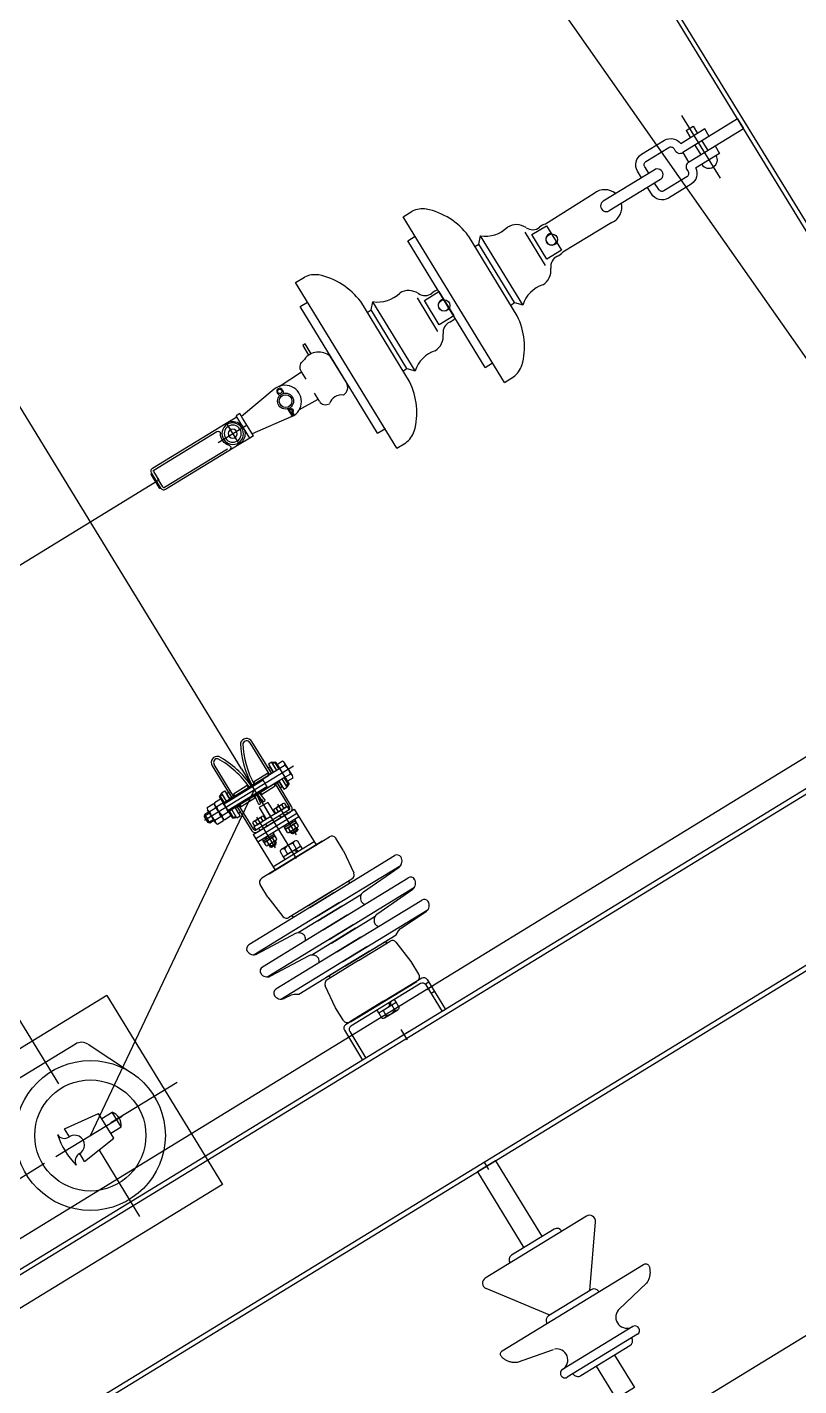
# Model space of a CAD drawing. Header units: millimetres. Extents: x 308437 to 311888, y 6841816 to 6843567.
# Drawn here: x 311664.613 to 311665.606, y 6842030.888 to 6842032.637 of the extents above; entities that cross this region are included whole.
import ezdxf

# ---------------------------------------------------------------- set-up
doc = ezdxf.new("R2010")
doc.units = ezdxf.units.MM
doc.linetypes.add('CENTER', pattern=[2, 1.25, -0.25, 0.25, -0.25])
doc.linetypes.add('DASHED', pattern=[19.05, 12.7, -6.35])
for name, color, linetype in [('C-ESTRUCTURA', 94, 'Continuous'), ('E-CIERROS', 40, 'Continuous'), ('E-CONDUCTOR', 40, 'Continuous'), ('E-EQUIPOS', 54, 'Continuous'), ('E-MALLA-TIERRA', 7, 'DASHED'), ('POI', 1, 'Continuous')]:
    doc.layers.add(name, color=color, linetype=linetype)
doc.linetypes.add('CERCO', pattern='A,5,["X",Standard,S=1.8,R=0,X=-1.8,Y=-0.9],5', length=10)

# ---------------------------------------------------------------- blocks, each defined once
blk = doc.blocks.new('A$C343F4AB5')
at = {"layer": 'C-ESTRUCTURA'}
for p, q in [((-3850, -350), (100, -350)), ((-3850, -356), (100, -356)), ((-3850, -544), (100, -544)), ((-3850, -550), (100, -550)), ((-3656, -550), (-3656, -4098)), ((-3650, -550), (-3650, -4395))]:
    blk.add_line(p, q, dxfattribs=at)
blk = doc.blocks.new('A$C7EE857D7')
at = {"layer": 'E-EQUIPOS', "color": 1}
for p, q in [((608.9, 189.5), (622.6, 189.5)), ((608.9, -60.5), (608.9, 189.5)), ((771.4, -60.5), (771.4, 189.5)), ((771.4, 189.5), (785.1, 189.5)), ((597.9, 160), (608.9, 160)), ((597.9, -31.1), (597.9, 160)), ((760.3, -31.1), (760.3, 160)), ((760.3, 160), (771.4, 160)), ((667.8, 4.1), (667.8, 124.8)), ((830.2, 4.1), (830.2, 124.8)), ((574.7, 115.7), (574.7, 101)), ((578.5, 115.7), (574.7, 115.7)), ((578.5, 100.9), (578.5, 115.7)), ((667.8, 108.6), (673.7, 108.6)), ((673.7, 20.3), (673.7, 108.6)), ((681, 12.3), (681, 116.6)), ((830.2, 108.6), (836.1, 108.6)), ((836.1, 20.3), (836.1, 108.6)), ((843.4, 12.3), (843.4, 116.6)), ((1145.1, 113.7), (1145.1, 18.9)), ((521.3, 86.6), (555.6, 87.5)), ((555.6, 76.2), (555.6, 87.5)), ((567.3, 99.2), (561.8, 97.8)), ((732.5, 40.3), (732.5, 90.7)), ((894.9, 40.3), (894.9, 90.7)), ((321.4, 75.4), (321.4, 56.2)), ((323.2, 54.2), (323.2, 77.5)), ((326.1, 77.4), (326.1, 64.4)), ((327.5, 81.7), (438.6, 81.7)), ((327.5, 78.8), (422.8, 78.8)), ((438.6, 81.7), (454.5, 81.7)), ((438.6, 81.7), (438.6, 49.9)), ((454.5, 49.4), (454.5, 83.2)), ((459.8, 83.2), (454.5, 83.2)), ((513.9, 86.7), (459.8, 78.8)), ((459.8, 76.3), (459.8, 83.2)), ((459.8, 76.3), (459.8, 78)), ((459.8, 56.2), (459.8, 76.3)), ((514.8, 79.7), (515.7, 75.9)), ((522.4, 79.5), (521.3, 75.9)), ((597.7, 45.5), (597.7, 85.2)), ((1078.2, 72.2), (1001.7, 72.3)), ((326.1, 54.2), (326.1, 67.3)), ((327.5, 52.8), (422.8, 52.8)), ((416.5, 65.8), (460.5, 65.8)), ((459.8, 49.4), (459.8, 56.2)), ((459.8, 54.5), (459.8, 56.2)), ((515, 44.8), (459.8, 52.8)), ((515.4, 56.2), (515.4, 45.1)), ((516.5, 45.1), (516.5, 55.9)), ((517, 53.3), (517, 55.9)), ((518.3, 52.9), (517, 53.3)), ((519.5, 52), (518.3, 52.9)), ((518.4, 55.8), (518.4, 54.5)), ((518.4, 54.5), (520.2, 53.9)), ((520.2, 53.9), (521.1, 52.1)), ((555.6, 43.1), (555.6, 55.5)), ((1078.8, 57.6), (1001.7, 57.6)), ((327.5, 49.9), (438.6, 49.9)), ((436.9, 49.9), (438.6, 49.9)), ((438.6, 49.9), (454.5, 49.9)), ((459.8, 49.4), (454.5, 49.4)), ((515.4, 45.1), (516.5, 45.1)), ((517.5, 49.2), (519.1, 50.8)), ((517.5, 45.1), (517.5, 49.2)), ((518.7, 45.1), (517.5, 45.1)), ((520.4, 50.3), (518.7, 48.8)), ((518.7, 48.8), (518.7, 45.1)), ((519.1, 50.8), (519.5, 52)), ((521.1, 52.1), (520.4, 50.3)), ((528, 47.4), (555.6, 46.5)), ((667.8, 20.3), (673.7, 20.3)), ((830.2, 20.3), (836.1, 20.3)), ((597.9, -31.1), (608.9, -31.1)), ((760.3, -31.1), (771.4, -31.1)), ((608.9, -60.5), (622.6, -60.5)), ((771.4, -60.5), (785.1, -60.5))]:
    blk.add_line(p, q, dxfattribs=at)
at = {"layer": 'E-EQUIPOS', "color": 1, "linetype": 'Continuous'}
for p, q in [((1139.9, 94.1), (1150.4, 94.1)), ((1139.9, 94.1), (1139.9, 83.3)), ((1150.4, 94.1), (1150.4, 83.3)), ((1161.4, 83.3), (1125.2, 83.3)), ((1139.9, 72.2), (1139.9, 57.7)), ((1150.4, 72.2), (1150.4, 57.7)), ((1161.4, 72.2), (1161.4, 83.3)), ((1161.4, 57.7), (1161.4, 46.5)), ((1161.4, 46.5), (1125.2, 46.5))]:
    blk.add_line(p, q, dxfattribs=at)
at = {"layer": 'E-EQUIPOS', "color": 1}
for points in [[(673.7, 108.6), (681.1, 116.6)], [(836.1, 108.6), (843.5, 116.6)], [(555.6, 87.5), (556, 90.3), (556.4, 91.7), (557, 93), (558, 94.4), (559.1, 95.7), (560.4, 96.9), (561.8, 97.8)], [(996.6, 86.8), (922.8, 85.7)], [(1204.2, 72.2), (1121.4, 72.2), (1121.4, 57.7), (1204.2, 57.7)], [(1204.2, 72.2), (1204.2, 57.7)], [(996.6, 43), (922.8, 43.2)], [(673.7, 20.3), (681.1, 12.3)], [(836.1, 20.3), (843.5, 12.3)]]:
    blk.add_lwpolyline(points, dxfattribs=at)
at = {"layer": 'E-EQUIPOS', "color": 1, "linetype": 'Continuous'}
for points in [[(1059.4, 72.2), (1059.4, 82.1, -0.414214), (1075.1, 97.9), (1109.6, 97.9, -0.39291), (1125.3, 83.3)], [(1070.2, 72.2), (1070.2, 82.1, -0.414214), (1075.1, 87.1), (1109.6, 87.1, -0.414214), (1114.5, 82.1), (1114.5, 79.1, 0.414214), (1121.4, 72.2), (1121.4, 72.2)], [(1125.3, 46.5, -0.39291), (1109.6, 31.9), (1075.1, 31.9, -0.414214), (1059.4, 47.7), (1059.4, 57.6)], [(1121.4, 57.7), (1121.4, 57.7, 0.414214), (1114.5, 50.8), (1114.5, 47.7, -0.414214), (1109.6, 42.8), (1075.1, 42.8, -0.414214), (1070.2, 47.7), (1070.2, 57.6)]]:
    blk.add_lwpolyline(points, format="xyb", dxfattribs=at)
at = {"layer": 'E-EQUIPOS', "color": 1}
for points in [[(738.4, 83.3), (760.5, 83.3), (760.5, 46.5), (738.4, 46.5)], [(900.8, 83.3), (922.9, 83.3), (922.9, 46.5), (900.8, 46.5)]]:
    blk.add_lwpolyline(points, close=True, dxfattribs=at)
for centre, radius in [((518.5, 66), 10.3), ((518.5, 66), 8.22), ((518.6, 80.7), 2.79), ((756.8, 64.5), 7.35), ((919.2, 64.5), 7.35)]:
    blk.add_circle(centre, radius, dxfattribs=at)
for centre, radius, start, end in [((619.4, 158), 31.6, 50.3221, 84.298), ((578.2, 116.7), 89.9, 5.1666, 46.9138), ((781.9, 158), 31.6, 50.3221, 84.298), ((740.6, 116.7), 89.9, 5.1666, 46.9138), ((707.3, 147.1), 40.2, 229.2274, 283.2067), ((716.4, 85.9), 22.1, 24.1569, 90), ((869.7, 147.1), 40.2, 229.2274, 283.2067), ((878.9, 85.9), 22.1, 24.1569, 90), ((576.1, 78.5), 22.5, 17.2864, 113.1388), ((750, 100.9), 14.7, 204.1569, 277.1081), ((912.4, 100.9), 14.7, 204.1569, 277.1081), ((323.5, 75.4), 2.08, 97.7652, 180.0004), ((517.4, 65.8), 21.2, 263.3996, 99.6126), ((518.6, 80.7), 3.94, 343.5504, 194.4979), ((756.8, 65.1), 7.35, 60.0199, 299.9801), ((754.5, 64.5), 22.1, 74.7568, 97.1081), ((919.2, 65.1), 7.35, 60.0199, 299.9801), ((917, 64.5), 22.1, 74.7568, 97.1081), ((1001.7, 64.9), 7.35, 89.9939, 270), ((999.4, 64.9), 22.1, 19.4574, 97.1081), ((1078.8, 64.9), 7.35, 270, 94.3071), ((323.5, 56.2), 2.08, 179.9996, 262.2348), ((323.5, 56.2), 2.08, 179.9996, 262.2348), ((999.4, 64.9), 22.1, 262.8919, 340.5288), ((564.9, 43.1), 9.34, 180, 270), ((575.5, 21.3), 16.3, 90, 130.0735), ((575.5, 21.3), 16.3, 49.9265, 90), ((586, 45.5), 11.7, 270, 0), ((750, 28), 14.7, 82.8919, 155.8431), ((754.5, 64.5), 22.1, 262.8919, 285.2432), ((912.4, 28), 14.7, 82.8919, 155.8431), ((917, 64.5), 22.1, 262.8919, 285.2432), ((1145.3, 46.8), 11, 182.0441, 358.2866), ((707.3, -18.2), 40.2, 76.7933, 130.7726), ((716.4, 43), 22.1, 270, 335.8431), ((869.7, -18.2), 40.2, 76.7933, 130.7726), ((878.9, 43), 22.1, 270, 335.8431), ((578.2, 12.2), 89.9, 313.0862, 354.8334), ((740.6, 12.2), 89.9, 313.0862, 354.8334), ((619.4, -29.1), 31.6, 275.702, 309.6779), ((781.9, -29.1), 31.6, 275.702, 309.6779)]:
    blk.add_arc(centre, radius, start, end, dxfattribs=at)
at = {"layer": 'E-EQUIPOS', "color": 1, "extrusion": (0, 0, -1)}
for centre, major_axis, start_param, end_param in [((327.5, 77.4), (-3.07, 3.07), 5.497787, 7.068583), ((327.5, 77.4), (-1.02, 1.02), 5.497787, 7.068583), ((438.6, 65.8), (-11.2, 11.2), 4.75168, 6.066397), ((422.8, 75.9), (-2.04, 2.04), 0.785398, 2.924805), ((438.6, 65.8), (-9.81, 9.81), 0.556902, 6.840087), ((438.6, 65.8), (-7.77, 7.77), 0.556902, 6.840087), ((438.6, 65.8), (-4.09, 4.09), 0.556902, 6.840087), ((438.6, 65.8), (-11.2, 11.2), 0.785398, 3.926991), ((424.8, 53.1), (-2.04, 2.04), 1.610087, 3.496568), ((436.9, 26.8), (-18.4, 18.4), 6.592701, 6.638161), ((436.9, 26.8), (-16.4, 16.4), 7.068576, 7.068583)]:
    blk.add_ellipse(centre, major_axis=major_axis, ratio=1, start_param=start_param, end_param=end_param, dxfattribs=at)
at = {"layer": 'E-EQUIPOS', "color": 1}
for major_axis in [(-3.07, -3.07), (-1.02, -1.02)]:
    blk.add_ellipse((327.5, 54.2), major_axis=major_axis, ratio=1, start_param=5.497787, end_param=7.068583, dxfattribs=at)
blk = doc.blocks.new('A$C21090EED')
at = {"layer": 'E-EQUIPOS', "color": 1, "linetype": 'CENTER'}
for p, q in [((96.5, -122.1), (96.5, 414.6)), ((484.5, -122.1), (484.5, 414.6)), ((-291.5, -268.3), (-291.5, 268.3)), ((-160.6, 0), (-411.2, 0)), ((-343.5, 0), (-228.3, 0)), ((44.5, 0), (159.7, 0)), ((615.4, 0), (364.8, 0)), ((432.5, 0), (547.7, 0))]:
    blk.add_line(p, q, dxfattribs=at)
at = {"layer": 'E-EQUIPOS', "color": 1}
for p, q in [((-403.5, 142.5), (-403.5, -142.5)), ((596.5, 142.5), (-403.5, 142.5)), ((596.5, 142.5), (596.5, -142.5)), ((-246.4, 110.4), (-336.6, 110.4)), ((141.6, 110.4), (51.4, 110.4)), ((529.6, 110.4), (439.4, 110.4)), ((-350.1, 101.8), (-378.8, 41.2)), ((-232.8, 101.8), (-204.2, 41.2)), ((37.9, 101.8), (9.2, 41.2)), ((155.2, 101.8), (183.8, 41.2)), ((425.9, 101.8), (397.2, 41.2)), ((543.2, 101.8), (571.8, 41.2)), ((-315.4, 24.5), (-267.6, 18.7)), ((-315.4, 12.8), (-315.4, 24.5)), ((-267.6, -18.7), (-267.6, 18.7)), ((72.6, 24.5), (120.4, 18.7)), ((72.6, 12.8), (72.6, 24.5)), ((120.4, -18.7), (120.4, 18.7)), ((460.6, 24.5), (508.4, 18.7)), ((460.6, 12.8), (460.6, 24.5)), ((508.4, -18.7), (508.4, 18.7)), ((-267.6, 11), (-252, 11)), ((-252, -11), (-252, 11)), ((120.4, 11), (136, 11)), ((136, -11), (136, 11)), ((508.4, 11), (524, 11)), ((524, -11), (524, 11)), ((-315.4, -24.5), (-315.4, -12.8)), ((-267.6, -11), (-252, -11)), ((72.6, -24.5), (72.6, -12.8)), ((120.4, -11), (136, -11)), ((460.6, -24.5), (460.6, -12.8)), ((508.4, -11), (524, -11)), ((-315.4, -24.5), (-267.6, -18.7)), ((72.6, -24.5), (120.4, -18.7)), ((460.6, -24.5), (508.4, -18.7)), ((596.5, -142.5), (-403.5, -142.5))]:
    blk.add_line(p, q, dxfattribs=at)
for centre, radius in [((-291.5, 0), 96.5), ((96.5, 0), 96.5), ((484.5, 0), 96.5), ((-291.5, 0), 71.5), ((96.5, 0), 71.5), ((484.5, 0), 71.5)]:
    blk.add_circle(centre, radius, dxfattribs=at)
for centre, radius, start, end in [((-336.6, 95.4), 15, 90, 154.7119), ((-246.4, 95.4), 15, 25.2881, 90), ((51.4, 95.4), 15, 90, 154.7119), ((141.6, 95.4), 15, 25.2881, 90), ((439.4, 95.4), 15, 90, 154.7119), ((529.6, 95.4), 15, 25.2881, 90), ((-221.6, 0), 108, 167.7034, 192.2966), ((-316.4, 23.4), 10.7, 182.1844, 275.3668), ((166.4, 0), 108, 167.7034, 192.2966), ((71.6, 23.4), 10.7, 182.1844, 275.3668), ((554.4, 0), 108, 167.7034, 192.2966), ((459.6, 23.4), 10.7, 182.1844, 275.3668), ((-315.4, 0), 12.8, 265.1037, 94.8963), ((-265.5, 0), 17.4, 320.8875, 39.1125), ((72.6, 0), 12.8, 265.1037, 94.8963), ((122.5, 0), 17.4, 320.8875, 39.1125), ((460.6, 0), 12.8, 265.1037, 94.8963), ((510.5, 0), 17.4, 320.8875, 39.1125), ((-316.4, -23.4), 10.7, 84.6332, 177.8156), ((71.6, -23.4), 10.7, 84.6332, 177.8156), ((459.6, -23.4), 10.7, 84.6332, 177.8156)]:
    blk.add_arc(centre, radius, start, end, dxfattribs=at)
blk = doc.blocks.new('A$C220F27D2')
at = {"layer": 'E-EQUIPOS'}
for p, q in [((-13.8, 293.2), (-13.8, 342.1)), ((-13.8, 342.1), (13.8, 342.1)), ((13.8, 293.2), (13.8, 342.1)), ((-52.9, 285.7), (52.9, 285.7)), ((-37, 293.2), (37, 293.2)), ((-52.9, 274.1), (52.9, 274.1)), ((-39.2, 213.1), (-39.2, 212.8)), ((39.2, 213.1), (39.2, 212.8)), ((-30.2, 205.8), (-82.4, 133.9)), ((-32.2, 205.8), (32.2, 205.8)), ((30.2, 205.8), (82.4, 133.9)), ((-76.3, 121.8), (76.3, 121.8)), ((-39.2, 121.8), (-39.2, 121.5)), ((-32.2, 114.5), (32.2, 114.5)), ((-13.8, 0), (-13.8, 114.5)), ((13.8, 0), (13.8, 114.5)), ((39.2, 121.8), (39.2, 121.5)), ((-13.8, 0), (13.8, 0)), ((0, -5.1), (0, 4.9))]:
    blk.add_line(p, q, dxfattribs=at)
blk.add_lwpolyline([(111.5, 218.1, -0.414214), (106.5, 213.1), (-106.5, 213.1, -0.414214), (-111.5, 218.1), (-111.4, 218.9), (-111.3, 219.7), (-111.1, 220.4), (-110.9, 221.1), (-110.6, 221.8), (-110.3, 222.6), (-110, 223.3), (-109.6, 224.1), (-109.1, 224.9), (-108.6, 225.8), (-108.1, 226.7), (-107.4, 227.6), (-106.8, 228.5), (-106.1, 229.3), (-105.3, 230.2), (-104.5, 231), (-103.7, 231.8), (-102.8, 232.5), (-101.8, 233.3), (-100.8, 233.9), (-99.7, 234.6), (-98.6, 235.2), (-97.3, 235.8), (-49.3, 245.9), (-48.3, 246.2), (-48.2, 246.3, 0.845424), (-52.9, 274.1)], format="xyb", dxfattribs=at)
blk.add_lwpolyline([(111.5, 218.1), (111.4, 218.9), (111.3, 219.7), (111.1, 220.4), (110.9, 221.1), (110.6, 221.8), (110.3, 222.6), (110, 223.3), (109.6, 224.1), (109.1, 224.9), (108.6, 225.8), (108.1, 226.7), (107.4, 227.6), (106.8, 228.5), (106.1, 229.3), (105.3, 230.2), (104.5, 231), (103.7, 231.8), (102.8, 232.5), (101.8, 233.3), (100.8, 233.9), (99.7, 234.6), (98.6, 235.2), (97.3, 235.8), (49.3, 245.9)], dxfattribs=at)
for centre, radius, start, end in [((-52.9, 279.9), 5.84, 90, 270), ((-37, 285.7), 7.42, 90, 180), ((37, 285.7), 7.42, 0, 90), ((52.9, 279.9), 5.84, 270, 90), ((52.9, 259.8), 14.3, 90, 250.848), ((-32.2, 212.8), 7, 180, 270), ((32.2, 212.8), 7, 270, 0), ((-76.3, 129.4), 7.63, 143.9921, 270), ((76.3, 129.4), 7.63, 270, 36.0079), ((-32.2, 121.5), 7, 180, 270), ((32.2, 121.5), 7, 270, 0)]:
    blk.add_arc(centre, radius, start, end, dxfattribs=at)
blk = doc.blocks.new('Parrón')
at = {"layer": 'E-CIERROS', "linetype": 'CERCO', "ltscale": 0.75}
blk.add_line((25.7524, 18.3613), (33.2524, 18.3613), dxfattribs=at)
at = {"layer": 'E-CONDUCTOR'}
blk.add_line((32.2743, 19.7347), (26.7352, 19.7353), dxfattribs=at)
for points in [[(32.1711, 19.3623), (32.1711, 21.7348)], [(31.7591, 19.0613), (32.1711, 19.3304)]]:
    blk.add_lwpolyline(points, dxfattribs=at)
at = {"layer": 'E-EQUIPOS'}
for p, q in [((32.1931, 19.3934), (32.1931, 19.3934)), ((32.1411, 19.3854), (32.1411, 19.3368)), ((32.1441, 19.3368), (32.1441, 19.3854)), ((32.1981, 19.3854), (32.1981, 19.3368)), ((32.2011, 19.3374), (32.2011, 19.3854)), ((32.1711, 19.3623), (32.1711, 19.2269)), ((32.1076, 19.3431), (32.1166, 19.3431)), ((32.1276, 19.3431), (32.1186, 19.3431)), ((32.1286, 19.3467), (32.1326, 19.3484)), ((32.1286, 19.3142), (32.1286, 19.3467)), ((32.1298, 19.3459), (32.1331, 19.3473)), ((32.1298, 19.3368), (32.1298, 19.3459)), ((32.1331, 19.3473), (32.1326, 19.3484)), ((32.1331, 19.3368), (32.1331, 19.3494)), ((32.1331, 19.3494), (32.1381, 19.3494)), ((32.1331, 19.3368), (32.1331, 19.3473)), ((32.1381, 19.3494), (32.1381, 19.3368)), ((32.1381, 19.3368), (32.1381, 19.3454)), ((32.1381, 19.3454), (32.1411, 19.3454)), ((32.1411, 19.3454), (32.1411, 19.3368)), ((32.2041, 19.3454), (32.2011, 19.3454)), ((32.2011, 19.3454), (32.2011, 19.3368)), ((32.2091, 19.3494), (32.2041, 19.3494)), ((32.2041, 19.3494), (32.2041, 19.3368)), ((32.2041, 19.3368), (32.2041, 19.3454)), ((32.2091, 19.3368), (32.2091, 19.3494)), ((32.2091, 19.3473), (32.2096, 19.3484)), ((32.2091, 19.3368), (32.2091, 19.3473)), ((32.2123, 19.3459), (32.2091, 19.3473)), ((32.2136, 19.3467), (32.2096, 19.3484)), ((32.2123, 19.3368), (32.2123, 19.3459)), ((32.2136, 19.3142), (32.2136, 19.3467)), ((32.2216, 19.3431), (32.2136, 19.3431)), ((32.2136, 19.3177), (32.2136, 19.3431)), ((32.2303, 19.3304), (32.0957, 19.3304)), ((32.1001, 19.3368), (32.0986, 19.3353)), ((32.0986, 19.3353), (32.1066, 19.3353)), ((32.0986, 19.3256), (32.0986, 19.3353)), ((32.0986, 19.3256), (32.1066, 19.3256)), ((32.1001, 19.3241), (32.0986, 19.3256)), ((32.1066, 19.3368), (32.1001, 19.3368)), ((32.1001, 19.3368), (32.1001, 19.3241)), ((32.1066, 19.3241), (32.1001, 19.3241)), ((32.1066, 19.3207), (32.1066, 19.3401)), ((32.1076, 19.3371), (32.1166, 19.3371)), ((32.1076, 19.3237), (32.1166, 19.3237)), ((32.1176, 19.3207), (32.1176, 19.3401)), ((32.1276, 19.3371), (32.1186, 19.3371)), ((32.1276, 19.3237), (32.1186, 19.3237)), ((32.1277, 19.3304), (32.1343, 19.3304)), ((32.1277, 19.3304), (32.1343, 19.3304)), ((32.1286, 19.3207), (32.1286, 19.3401)), ((32.1286, 19.3374), (32.1298, 19.3374)), ((32.2136, 19.3368), (32.1286, 19.3368)), ((32.1872, 19.3353), (32.1286, 19.3353)), ((32.1872, 19.3256), (32.1286, 19.3256)), ((32.2136, 19.3241), (32.1286, 19.3241)), ((32.1286, 19.3234), (32.1298, 19.3234)), ((32.1298, 19.315), (32.1298, 19.3241)), ((32.1331, 19.3114), (32.1331, 19.3241)), ((32.1331, 19.3136), (32.1331, 19.3241)), ((32.1411, 19.3374), (32.1381, 19.3374)), ((32.1381, 19.3241), (32.1381, 19.3114)), ((32.1381, 19.3154), (32.1381, 19.3241)), ((32.1411, 19.3234), (32.1381, 19.3234)), ((32.1411, 19.3374), (32.1441, 19.3374)), ((32.1411, 19.3241), (32.1411, 19.3154)), ((32.1411, 19.3241), (32.1411, 19.2874)), ((32.1411, 19.3234), (32.1441, 19.3234)), ((32.1441, 19.2874), (32.1441, 19.3241)), ((32.1663, 19.34), (32.1455, 19.34)), ((32.1455, 19.34), (32.1455, 19.3368)), ((32.1663, 19.3369), (32.1455, 19.3369)), ((32.1455, 19.3241), (32.1455, 19.3239)), ((32.1663, 19.3239), (32.1455, 19.3239)), ((32.1455, 19.3239), (32.1455, 19.3209)), ((32.1663, 19.34), (32.1663, 19.3368)), ((32.1663, 19.3241), (32.1663, 19.3239)), ((32.1663, 19.3239), (32.1663, 19.3209)), ((32.1675, 19.3374), (32.1705, 19.3374)), ((32.1675, 19.3234), (32.1705, 19.3234)), ((32.1717, 19.3374), (32.1747, 19.3374)), ((32.1717, 19.3234), (32.1747, 19.3234)), ((32.1759, 19.34), (32.1967, 19.34)), ((32.1759, 19.34), (32.1759, 19.3368)), ((32.1759, 19.3369), (32.1967, 19.3369)), ((32.1759, 19.3241), (32.1759, 19.3239)), ((32.1759, 19.3239), (32.1967, 19.3239)), ((32.1759, 19.3239), (32.1759, 19.3209)), ((32.1872, 19.3368), (32.1872, 19.3241)), ((32.1967, 19.34), (32.1967, 19.3368)), ((32.1967, 19.3241), (32.1967, 19.3239)), ((32.1967, 19.3239), (32.1967, 19.3209)), ((32.1981, 19.3374), (32.2011, 19.3374)), ((32.1981, 19.3241), (32.1981, 19.2874)), ((32.1981, 19.3234), (32.2011, 19.3234)), ((32.2011, 19.3374), (32.2041, 19.3374)), ((32.2011, 19.3241), (32.2011, 19.3154)), ((32.2011, 19.2874), (32.2011, 19.3234)), ((32.2011, 19.3234), (32.2041, 19.3234)), ((32.2041, 19.3154), (32.2041, 19.3241)), ((32.2041, 19.3241), (32.2041, 19.3114)), ((32.2091, 19.3114), (32.2091, 19.3241)), ((32.2091, 19.3136), (32.2091, 19.3241)), ((32.2136, 19.3374), (32.2123, 19.3374)), ((32.2123, 19.315), (32.2123, 19.3241)), ((32.2136, 19.3234), (32.2123, 19.3234)), ((32.2216, 19.3371), (32.2136, 19.3371)), ((32.2216, 19.3237), (32.2136, 19.3237)), ((32.2226, 19.3207), (32.2226, 19.3401)), ((32.1076, 19.3177), (32.1166, 19.3177)), ((32.1276, 19.3177), (32.1186, 19.3177)), ((32.1286, 19.3142), (32.1326, 19.3124)), ((32.1298, 19.315), (32.1331, 19.3136)), ((32.1331, 19.3136), (32.1326, 19.3124)), ((32.1381, 19.3114), (32.1331, 19.3114)), ((32.1411, 19.3154), (32.1381, 19.3154)), ((32.1663, 19.3209), (32.1455, 19.3209)), ((32.1776, 19.3079), (32.1646, 19.3079)), ((32.1646, 19.3079), (32.1646, 19.2904)), ((32.1662, 19.3114), (32.1692, 19.3114)), ((32.1711, 19.3147), (32.1711, 19.2886)), ((32.173, 19.3114), (32.176, 19.3114)), ((32.1759, 19.3209), (32.1967, 19.3209)), ((32.1776, 19.3079), (32.1776, 19.2904)), ((32.2011, 19.3154), (32.2041, 19.3154)), ((32.2041, 19.3114), (32.2091, 19.3114)), ((32.2123, 19.315), (32.2091, 19.3136)), ((32.2091, 19.3136), (32.2096, 19.3124)), ((32.2136, 19.3142), (32.2096, 19.3124)), ((32.2216, 19.3177), (32.2136, 19.3177)), ((32.1961, 19.2904), (32.1461, 19.2904)), ((32.1961, 19.2904), (32.1461, 19.2904)), ((32.1461, 19.2904), (32.1461, 19.2854)), ((32.1471, 19.2954), (32.1471, 19.2904)), ((32.1471, 19.2904), (32.1636, 19.2904)), ((32.1491, 19.2963), (32.1615, 19.2963)), ((32.1509, 19.2904), (32.1594, 19.2904)), ((32.1512, 19.2954), (32.1512, 19.2904)), ((32.1553, 19.2993), (32.1553, 19.2531)), ((32.1595, 19.2954), (32.1595, 19.2904)), ((32.1636, 19.2954), (32.1636, 19.2904)), ((32.1786, 19.2954), (32.1786, 19.2904)), ((32.1786, 19.2904), (32.1951, 19.2904)), ((32.1806, 19.2963), (32.193, 19.2963)), ((32.1824, 19.2904), (32.1909, 19.2904)), ((32.1827, 19.2954), (32.1827, 19.2904)), ((32.1868, 19.2993), (32.1868, 19.2531)), ((32.191, 19.2954), (32.191, 19.2904)), ((32.1951, 19.2954), (32.1951, 19.2904)), ((32.1961, 19.2904), (32.1961, 19.2854)), ((32.1401, 19.2824), (32.1401, 19.2287)), ((32.1401, 19.2824), (32.2021, 19.2824)), ((32.1401, 19.2764), (32.2021, 19.2764)), ((32.1401, 19.2714), (32.2021, 19.2714)), ((32.1961, 19.2854), (32.1461, 19.2854)), ((32.1461, 19.2824), (32.1961, 19.2824)), ((32.1466, 19.2714), (32.1466, 19.2689)), ((32.1514, 19.2714), (32.15, 19.2689)), ((32.1502, 19.2854), (32.1502, 19.2824)), ((32.1529, 19.2714), (32.1514, 19.2689)), ((32.1605, 19.2854), (32.1605, 19.2824)), ((32.1631, 19.2714), (32.1631, 19.2689)), ((32.1791, 19.2714), (32.1791, 19.2689)), ((32.1817, 19.2854), (32.1817, 19.2824)), ((32.1893, 19.2714), (32.1908, 19.2689)), ((32.1908, 19.2714), (32.1922, 19.2689)), ((32.192, 19.2854), (32.192, 19.2824)), ((32.1956, 19.2714), (32.1956, 19.2689)), ((32.2021, 19.2824), (32.2021, 19.2287)), ((32.1466, 19.2689), (32.1631, 19.2689)), ((32.1466, 19.2615), (32.1466, 19.2689)), ((32.1631, 19.2664), (32.1466, 19.2664)), ((32.1466, 19.2664), (32.1631, 19.2664)), ((32.161, 19.2605), (32.1486, 19.2605)), ((32.1501, 19.2605), (32.1501, 19.2578)), ((32.1501, 19.2605), (32.1501, 19.2578)), ((32.1501, 19.2578), (32.1596, 19.2578)), ((32.1501, 19.2578), (32.1516, 19.2563)), ((32.1507, 19.2615), (32.1507, 19.2664)), ((32.1593, 19.2664), (32.1508, 19.2664)), ((32.1516, 19.2605), (32.1516, 19.2563)), ((32.1516, 19.2563), (32.1581, 19.2563)), ((32.1581, 19.2605), (32.1581, 19.2563)), ((32.1581, 19.2563), (32.1596, 19.2578)), ((32.159, 19.2615), (32.159, 19.2664)), ((32.1596, 19.2605), (32.1596, 19.2578)), ((32.1596, 19.2605), (32.1596, 19.2578)), ((32.1631, 19.2615), (32.1631, 19.2689)), ((32.1956, 19.2689), (32.1791, 19.2689)), ((32.1791, 19.2615), (32.1791, 19.2689)), ((32.1791, 19.2664), (32.1956, 19.2664)), ((32.1956, 19.2664), (32.1791, 19.2664)), ((32.1811, 19.2605), (32.1935, 19.2605)), ((32.1826, 19.2605), (32.1826, 19.2578)), ((32.1826, 19.2605), (32.1826, 19.2578)), ((32.1921, 19.2578), (32.1826, 19.2578)), ((32.1841, 19.2563), (32.1826, 19.2578)), ((32.1829, 19.2664), (32.1914, 19.2664)), ((32.1832, 19.2615), (32.1832, 19.2664)), ((32.1841, 19.2605), (32.1841, 19.2563)), ((32.1906, 19.2563), (32.1841, 19.2563)), ((32.1906, 19.2605), (32.1906, 19.2563)), ((32.1921, 19.2578), (32.1906, 19.2563)), ((32.1915, 19.2615), (32.1915, 19.2664)), ((32.1921, 19.2605), (32.1921, 19.2578)), ((32.1921, 19.2605), (32.1921, 19.2578)), ((32.1956, 19.2615), (32.1956, 19.2689)), ((32.158, 19.2456), (32.158, 19.2378)), ((32.158, 19.2378), (32.1842, 19.2378)), ((32.158, 19.2378), (32.158, 19.2337)), ((32.1612, 19.2471), (32.1809, 19.2471)), ((32.164, 19.2378), (32.1775, 19.2378)), ((32.1646, 19.2456), (32.1646, 19.2378)), ((32.1742, 19.2378), (32.1765, 19.2337)), ((32.1765, 19.2378), (32.1788, 19.2337)), ((32.1776, 19.2456), (32.1776, 19.2378)), ((32.1842, 19.2456), (32.1842, 19.2378)), ((32.1842, 19.2378), (32.1842, 19.2337)), ((32.1141, 19.2037), (32.1141, 19.2227)), ((32.1892, 19.2287), (32.1201, 19.2287)), ((32.1311, 19.2287), (32.1798, 19.2287)), ((32.1311, 19.2287), (32.1798, 19.2287)), ((32.1401, 19.2337), (32.2021, 19.2337)), ((32.1401, 19.2287), (32.2021, 19.2287)), ((32.153, 19.2287), (32.2221, 19.2287)), ((32.2111, 19.2287), (32.1623, 19.2287)), ((32.2111, 19.2287), (32.1623, 19.2287)), ((32.2281, 19.2037), (32.2281, 19.2227)), ((32.1141, 19.2037), (32.1176, 19.1726)), ((32.2281, 19.2037), (32.2246, 19.1726)), ((32.1892, 19.1672), (32.1235, 19.1672)), ((32.1286, 19.1642), (32.1286, 19.1672)), ((32.153, 19.1672), (32.2186, 19.1672)), ((32.2136, 19.1642), (32.2136, 19.1672)), ((32.1892, 19.1496), (32.0604, 19.1496)), ((32.1892, 19.1642), (32.0611, 19.1642)), ((32.1198, 19.1453), (32.0639, 19.1486)), ((32.153, 19.1642), (32.2811, 19.1642)), ((32.153, 19.1496), (32.2818, 19.1496)), ((32.2224, 19.1453), (32.2783, 19.1486)), ((32.1892, 19.1442), (32.1233, 19.1442)), ((32.153, 19.1442), (32.2189, 19.1442)), ((32.1892, 19.1161), (32.0604, 19.1161)), ((32.1892, 19.1307), (32.0611, 19.1307)), ((32.1198, 19.1118), (32.0639, 19.1151)), ((32.153, 19.1307), (32.2811, 19.1307)), ((32.153, 19.1161), (32.2818, 19.1161)), ((32.2224, 19.1118), (32.2783, 19.1151)), ((32.1892, 19.0972), (32.0611, 19.0972)), ((32.1892, 19.1107), (32.1233, 19.1107)), ((32.153, 19.1107), (32.2189, 19.1107)), ((32.153, 19.0972), (32.2811, 19.0972)), ((32.1892, 19.0826), (32.0604, 19.0826)), ((32.0737, 19.0803), (32.0639, 19.0816)), ((32.0774, 19.0791), (32.0737, 19.0803)), ((32.0825, 19.0762), (32.0774, 19.0791)), ((32.153, 19.0826), (32.2818, 19.0826)), ((32.2297, 19.0762), (32.2348, 19.0791)), ((32.2348, 19.0791), (32.2385, 19.0803)), ((32.2385, 19.0803), (32.2783, 19.0816)), ((32.1711, 19.0762), (32.0825, 19.0762)), ((32.1141, 19.0367), (32.1175, 19.0679)), ((32.1711, 19.0732), (32.1235, 19.0732)), ((32.1892, 19.0762), (32.1248, 19.0762)), ((32.1286, 19.0732), (32.1286, 19.0762)), ((32.153, 19.0762), (32.2174, 19.0762)), ((32.1711, 19.0762), (32.2297, 19.0762)), ((32.1711, 19.0732), (32.2187, 19.0732)), ((32.2136, 19.0732), (32.2136, 19.0762)), ((32.2281, 19.0367), (32.2247, 19.0679)), ((32.1141, 19.0177), (32.1141, 19.0367)), ((32.2281, 19.0177), (32.2281, 19.0367)), ((32.2286, 19.0112), (32.1136, 19.0112)), ((32.1711, 19.0117), (32.1201, 19.0117)), ((32.1211, 19.0112), (32.2211, 19.0112)), ((32.1711, 19.0112), (32.1211, 19.0112)), ((32.1711, 19.0112), (32.1211, 19.0112)), ((32.1311, 19.0112), (32.1812, 19.0112)), ((32.1311, 19.0112), (32.1812, 19.0112)), ((32.2111, 19.0112), (32.161, 19.0112)), ((32.2111, 19.0112), (32.161, 19.0112)), ((32.1711, 19.0117), (32.2221, 19.0117)), ((32.1711, 19.0112), (32.2211, 19.0112)), ((32.1711, 19.0112), (32.2211, 19.0112)), ((32.1086, 19.0062), (32.1086, 18.9612)), ((32.1136, 19.0012), (32.1136, 18.9612)), ((32.2236, 19.0062), (32.1186, 19.0062)), ((32.158, 19.0022), (32.158, 19.0062)), ((32.158, 19.0022), (32.1842, 19.0022)), ((32.158, 18.9944), (32.158, 19.0022)), ((32.1612, 18.9929), (32.1809, 18.9929)), ((32.164, 19.0022), (32.1775, 19.0022)), ((32.1646, 18.9944), (32.1646, 19.0022)), ((32.1742, 19.0022), (32.1765, 19.0062)), ((32.1765, 19.0022), (32.1788, 19.0062)), ((32.1776, 18.9944), (32.1776, 19.0022)), ((32.1842, 19.0022), (32.1842, 19.0062)), ((32.1842, 18.9944), (32.1842, 19.0022)), ((32.2361, 18.9952), (32.2261, 18.9952)), ((32.2336, 19.0022), (32.2285, 19.0022)), ((32.2286, 19.0012), (32.2286, 18.9612)), ((32.2336, 19.0062), (32.2336, 18.9612)), ((32.2336, 18.9882), (32.2286, 18.9882)), ((32.1136, 18.9612), (32.1086, 18.9612)), ((32.179, 18.9612), (32.1632, 18.9612)), ((32.1711, 18.9691), (32.1711, 18.9534)), ((32.2336, 18.9612), (32.2286, 18.9612))]:
    blk.add_line(p, q, dxfattribs=at)
for centre, radius, start, end in [((32.1491, 19.3854), 0.008, 46.2044, 180.0001), ((32.1931, 19.3854), 0.008, 0.0001, 133.7958), ((32.1491, 19.3854), 0.005, 50.6765, 180.0001), ((32.0477, 19.3304), 0.12, 3.0334, 29.3779), ((32.0477, 19.3304), 0.123, 2.9594, 29.6106), ((32.2945, 19.3304), 0.123, 150.3896, 177.0408), ((32.2945, 19.3304), 0.12, 150.6223, 176.9668), ((32.1931, 19.3854), 0.005, 0.0001, 129.3237), ((32.1116, 19.3401), 0.005, 143.1302, 216.87), ((32.1126, 19.3401), 0.005, 323.1302, 36.87), ((32.1226, 19.3401), 0.005, 143.1302, 216.87), ((32.1236, 19.3401), 0.005, 323.1302, 36.87), ((32.2176, 19.3401), 0.005, 323.1302, 36.87), ((32.1295, 19.3304), 0.0229, 163.0222, 196.978), ((32.1116, 19.3207), 0.005, 143.1302, 216.87), ((32.0946, 19.3304), 0.0229, 343.0222, 16.978), ((32.1126, 19.3207), 0.005, 323.1302, 36.87), ((32.1405, 19.3304), 0.0229, 163.0222, 196.978), ((32.1226, 19.3207), 0.005, 143.1302, 216.87), ((32.1056, 19.3304), 0.0229, 343.0222, 16.978), ((32.1236, 19.3207), 0.005, 323.1302, 36.87), ((32.0477, 19.3304), 0.12, 350.8899, 356.9668), ((32.0477, 19.3304), 0.123, 351.1139, 357.0408), ((32.2945, 19.3304), 0.123, 182.9594, 188.8862), ((32.2945, 19.3304), 0.12, 183.0334, 189.1103), ((32.1996, 19.3304), 0.0229, 343.0222, 16.978), ((32.2176, 19.3207), 0.005, 323.1302, 36.87), ((32.1492, 19.2936), 0.00272, 40.6919, 139.3083), ((32.1553, 19.2869), 0.00945, 64.1538, 115.8464), ((32.1615, 19.2936), 0.00272, 40.6919, 139.3083), ((32.1807, 19.2936), 0.00272, 40.6919, 139.3083), ((32.1868, 19.2869), 0.00945, 64.1538, 115.8464), ((32.193, 19.2936), 0.00272, 40.6919, 139.3083), ((32.1461, 19.2874), 0.005, 180.0001, 270.0001), ((32.1461, 19.2874), 0.002, 180.0001, 270.0001), ((32.1961, 19.2874), 0.005, 270.0001, 0.0001), ((32.1961, 19.2874), 0.002, 270.0001, 0.0001), ((32.1487, 19.2633), 0.00272, 220.6919, 319.3083), ((32.1548, 19.27), 0.00945, 244.1538, 295.8464), ((32.161, 19.2633), 0.00272, 220.6919, 319.3083), ((32.1812, 19.2633), 0.00272, 220.6919, 319.3083), ((32.1873, 19.27), 0.00945, 244.1538, 295.8464), ((32.1935, 19.2633), 0.00272, 220.6919, 319.3083), ((32.1613, 19.2428), 0.00431, 40.6919, 139.3083), ((32.1711, 19.2321), 0.015, 64.1538, 115.8464), ((32.1809, 19.2428), 0.00431, 40.6919, 139.3083), ((32.1201, 19.2227), 0.006, 90.0001, 180.0001), ((32.2221, 19.2227), 0.006, 0.0001, 90.0001), ((32.1235, 19.1732), 0.006, 186.38, 270.0001), ((32.2186, 19.1732), 0.006, 270.0001, 353.6202), ((32.0611, 19.1582), 0.006, 90.0001, 180.0001), ((32.0651, 19.1585), 0.01, 180.0001, 262.9237), ((32.2771, 19.1585), 0.01, 277.0765, 0.0001), ((32.2811, 19.1582), 0.006, 0.0001, 90.0001), ((32.1186, 19.1354), 0.01, 5.2655, 82.9237), ((32.1186, 19.1372), 0.01, 319.4585, 354.7347), ((32.2236, 19.1354), 0.01, 97.0765, 174.7347), ((32.2236, 19.1372), 0.01, 185.2655, 220.5417), ((32.0611, 19.1247), 0.006, 90.0001, 180.0001), ((32.0651, 19.125), 0.01, 180.0001, 262.9237), ((32.2771, 19.125), 0.01, 277.0765, 0.0001), ((32.2811, 19.1247), 0.006, 0.0001, 90.0001), ((32.0611, 19.0912), 0.006, 90.0001, 180.0001), ((32.1186, 19.1019), 0.01, 5.2655, 82.9237), ((32.1186, 19.1037), 0.01, 319.4585, 354.7347), ((32.2236, 19.1019), 0.01, 97.0765, 174.7347), ((32.2236, 19.1037), 0.01, 185.2655, 220.5417), ((32.2811, 19.0912), 0.006, 0.0001, 90.0001), ((32.0651, 19.0915), 0.01, 180.0001, 262.9237), ((32.2771, 19.0915), 0.01, 277.0765, 0.0001), ((32.1235, 19.0672), 0.006, 90.0001, 173.7461), ((32.2187, 19.0672), 0.006, 6.2541, 90.0001), ((32.1136, 19.0062), 0.005, 90.0001, 180.0001), ((32.1201, 19.0177), 0.006, 180.0001, 270.0001), ((32.2221, 19.0177), 0.006, 270.0001, 0.0001), ((32.2286, 19.0062), 0.005, 0.0001, 90.0001), ((32.1186, 19.0012), 0.005, 90.0001, 180.0001), ((32.1613, 18.9972), 0.00431, 220.6919, 319.3083), ((32.1711, 19.0079), 0.015, 244.1538, 295.8464), ((32.1809, 18.9972), 0.00431, 220.6919, 319.3083), ((32.2236, 19.0012), 0.005, 0.0001, 90.0001)]:
    blk.add_arc(centre, radius, start, end, dxfattribs=at)
at = {"layer": 'E-MALLA-TIERRA', "ltscale": 0.5}
blk.add_lwpolyline([(34.2833, 0), (31.6974, 41.3209)], dxfattribs=at)
at = {"xscale": 0.001, "yscale": 0.001, "zscale": 0.001}
blk.add_blockref('A$C7EE857D7', (31.9482, 19.6704), dxfattribs=at)
at = {"xscale": 0.001, "yscale": 0.001, "zscale": 0.001, "rotation": 180}
blk.add_blockref('A$C220F27D2', (32.1732, 18.7613), dxfattribs=at)
at = {"layer": 'C-ESTRUCTURA', "linetype": 'Continuous', "xscale": 0.001, "yscale": 0.001, "zscale": 0.001, "rotation": 180}
blk.add_blockref('A$C343F4AB5', (29.5024, 18.4113), dxfattribs=at)
at = {"layer": 'E-EQUIPOS', "xscale": 0.001, "yscale": 0.001, "zscale": 0.001}
blk.add_blockref('A$C21090EED', (31.2746, 19.0613), dxfattribs=at)

msp = doc.modelspace()

# ---------------------------------------------------------------- linework, layer by layer
at = {"layer": 'POI'}
msp.add_lwpolyline([(311657.7182, 6842031.1037), (311659.8012, 6842028.1335), (311666.2111, 6842032.063), (311664.1312, 6842035.0273), (311657.7182, 6842031.1037)], close=True, dxfattribs=at)

# ---------------------------------------------------------------- block references
at = {"rotation": 31.45904213535047}
msp.add_blockref('Parrón', (311647.5516, 6841998.3761), dxfattribs=at)

doc.saveas('drawing.dxf')
